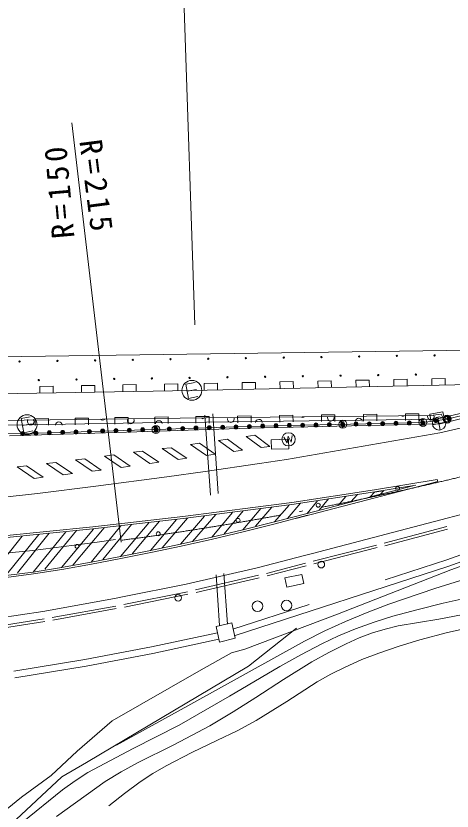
# Model space of a CAD drawing. Units: millimetres, scale not verified. Extents: x 40000 to 680000, y 20000 to 380000.
# Drawn here: x 176587 to 209287, y 252364 to 312003 of the extents above; entities that cross this region are included whole.
import ezdxf

# ---------------------------------------------------------------- set-up
doc = ezdxf.new("R2010")
doc.units = ezdxf.units.MM
doc.header["$LTSCALE"] = 1000
doc.linetypes.add('DASHED_SPACED', pattern=[12, 6, -6])
doc.linetypes.add('LONG_DASHED_DOTTED', pattern=[15.25, 12, -1.5, 0.25, -1.5])
doc.layers.add('S-BGD', color=7, linetype='Continuous', lineweight=13)
doc.styles.add('ＭＳ ゴシック', font='')
doc.styles.get('ＭＳ ゴシック').set_extended_font_data('MS Gothic')

msp = doc.modelspace()

# ---------------------------------------------------------------- linework, layer by layer
at = {"layer": 'S-BGD'}
for p, q in [((190007, 288824), (189114, 315445)), ((184468, 272523), (180781, 303983)), ((236155, 288265), (208290, 281380)), ((211950, 286963), (157739, 286177)), ((228340, 286496), (208919, 281768)), ((189333, 284388), (190022, 284520)), ((194539, 284518), (193539, 284498)), ((193539, 284498), (193549, 283998)), ((194549, 284019), (194539, 284518)), ((197384, 284577), (196384, 284557)), ((196384, 284557), (196395, 284057)), ((197394, 284077), (197384, 284577)), ((200229, 284636), (199229, 284615)), ((199229, 284615), (199240, 284115)), ((200240, 284136), (200229, 284636)), ((203074, 284695), (202075, 284674)), ((202075, 284674), (202085, 284174)), ((203085, 284195), (203074, 284695)), ((205920, 284753), (204920, 284733)), ((204920, 284733), (204930, 284233)), ((205930, 284253), (205920, 284753)), ((208765, 284812), (207765, 284791)), ((207765, 284791), (207775, 284291)), ((208775, 284312), (208765, 284812)), ((168002, 283538), (189782, 283920)), ((179383, 284238), (178383, 284220)), ((178383, 284220), (178392, 283720)), ((179392, 283738), (179383, 284238)), ((182494, 284292), (181495, 284275)), ((181495, 284275), (181503, 283775)), ((182503, 283792), (182494, 284292)), ((185606, 284347), (184606, 284329)), ((184606, 284329), (184615, 283830)), ((185614, 283847), (185606, 284347)), ((188717, 284402), (187717, 284384)), ((187717, 284384), (187726, 283884)), ((188726, 283902), (188717, 284402)), ((189333, 284388), (189538, 283316)), ((189435, 283854), (190124, 283986)), ((189782, 283920), (212543, 284390)), ((191694, 284460), (190694, 284439)), ((190694, 284439), (190704, 283939)), ((191704, 283960), (191694, 284460)), ((189538, 283316), (190227, 283448)), ((208194, 281779), (215721, 283605)), ((203645, 282126), (202645, 282113)), ((202645, 282113), (202651, 281613)), ((203651, 281626), (203645, 282126)), ((206789, 282165), (205789, 282153)), ((205789, 282153), (205795, 281653)), ((206795, 281665), (206789, 282165)), ((208596, 282320), (207612, 282141)), ((207612, 282141), (207702, 281649)), ((208472, 282144), (207675, 282021)), ((208362, 280743), (215976, 282491)), ((208583, 281872), (208472, 282144)), ((208686, 281828), (208596, 282320)), ((167958, 281580), (190844, 281863)), ((176975, 281813), (177664, 281945)), ((176975, 281813), (177664, 281945)), ((176975, 281813), (177664, 281945)), ((176975, 281813), (177664, 281945)), ((176975, 281813), (177180, 280741)), ((176975, 281813), (177180, 280741)), ((176975, 281813), (177180, 280741)), ((176975, 281813), (177180, 280741)), ((188956, 281545), (177423, 281345)), ((179026, 281801), (178026, 281787)), ((178026, 281787), (178033, 281287)), ((179033, 281301), (179026, 281801)), ((182017, 281843), (181017, 281829)), ((181017, 281829), (181024, 281329)), ((182024, 281343), (182017, 281843)), ((185008, 281885), (184008, 281871)), ((184008, 281871), (184015, 281371)), ((185015, 281385), (185008, 281885)), ((187999, 281927), (186999, 281913)), ((186999, 281913), (187006, 281413)), ((188006, 281428), (187999, 281927)), ((188957, 281500), (208192, 281768)), ((191068, 281968), (190068, 281955)), ((190068, 281955), (190074, 281455)), ((207675, 282021), (190852, 281861)), ((191074, 281468), (191068, 281968)), ((194212, 282007), (193212, 281995)), ((193212, 281995), (193218, 281495)), ((194218, 281507), (194212, 282007)), ((197356, 282047), (196356, 282034)), ((196356, 282034), (196363, 281534)), ((197363, 281547), (197356, 282047)), ((200501, 282086), (199501, 282074)), ((199501, 282074), (199507, 281574)), ((200507, 281586), (200501, 282086)), ((200968, 281551), (200955, 281515)), ((200955, 281515), (200960, 281480)), ((200997, 281579), (200968, 281551)), ((201033, 281597), (200997, 281579)), ((201079, 281605), (201033, 281597)), ((201111, 281605), (201079, 281605)), ((201135, 281599), (201111, 281605)), ((201154, 281585), (201135, 281599)), ((207099, 281507), (205104, 281448)), ((206971, 281688), (206958, 281652)), ((206958, 281652), (206963, 281618)), ((206963, 281618), (206969, 281596)), ((206969, 281596), (206986, 281569)), ((206999, 281716), (206971, 281688)), ((206986, 281569), (207010, 281556)), ((207036, 281734), (206999, 281716)), ((207010, 281556), (207188, 281494)), ((207081, 281743), (207036, 281734)), ((207113, 281743), (207081, 281743)), ((208919, 281768), (207099, 281507)), ((207137, 281737), (207113, 281743)), ((207157, 281722), (207137, 281737)), ((207823, 281338), (208800, 281524)), ((208285, 281388), (208194, 281779)), ((208218, 281920), (208404, 280942)), ((208786, 281937), (208773, 281901)), ((208773, 281901), (208778, 281867)), ((208778, 281867), (208784, 281845)), ((208784, 281845), (208802, 281818)), ((208815, 281966), (208786, 281937)), ((208802, 281818), (208825, 281806)), ((208829, 281579), (208802, 281609)), ((208851, 281983), (208815, 281966)), ((208825, 281806), (209004, 281744)), ((208857, 281561), (208829, 281579)), ((208897, 281992), (208851, 281983)), ((208887, 281553), (208857, 281561)), ((208917, 281555), (208887, 281553)), ((208929, 281992), (208897, 281992)), ((208985, 281568), (208917, 281555)), ((208953, 281986), (208929, 281992)), ((208972, 281971), (208953, 281986)), ((209028, 281590), (208985, 281568)), ((209004, 281744), (209026, 281720)), ((209026, 281720), (209045, 281686)), ((209044, 281620), (209028, 281590)), ((209049, 281650), (209044, 281620)), ((209045, 281686), (209049, 281650)), ((177423, 281345), (168048, 281177)), ((177077, 281279), (177766, 281411)), ((177077, 281279), (177766, 281411)), ((177077, 281279), (177766, 281411)), ((177077, 281279), (177766, 281411)), ((187078, 280994), (179092, 280736)), ((184104, 280762), (194113, 281080)), ((186957, 281155), (186944, 281119)), ((186944, 281119), (186949, 281085)), ((186949, 281085), (186955, 281063)), ((186955, 281063), (186972, 281035)), ((186985, 281183), (186957, 281155)), ((186972, 281035), (186996, 281023)), ((187022, 281201), (186985, 281183)), ((186996, 281023), (187174, 280961)), ((187067, 281209), (187022, 281201)), ((187099, 281209), (187067, 281209)), ((193098, 281181), (187078, 280994)), ((187123, 281203), (187099, 281209)), ((187143, 281189), (187123, 281203)), ((187174, 280961), (187197, 280938)), ((187197, 280938), (187216, 280903)), ((187216, 280903), (187220, 280867)), ((197103, 281287), (193098, 281181)), ((194093, 281087), (208296, 281398)), ((194113, 281080), (194093, 281087)), ((205104, 281448), (197103, 281287)), ((200960, 281480), (200966, 281459)), ((200966, 281459), (200983, 281431)), ((200983, 281431), (201007, 281419)), ((201011, 281192), (200984, 281222)), ((201007, 281419), (201186, 281357)), ((201039, 281175), (201011, 281192)), ((201069, 281167), (201039, 281175)), ((201099, 281168), (201069, 281167)), ((201167, 281181), (201099, 281168)), ((201210, 281203), (201167, 281181)), ((201186, 281357), (201208, 281334)), ((201208, 281334), (201227, 281299)), ((201226, 281233), (201210, 281203)), ((201231, 281263), (201226, 281233)), ((201227, 281299), (201231, 281263)), ((207013, 281330), (206986, 281360)), ((207041, 281312), (207013, 281330)), ((207072, 281304), (207041, 281312)), ((207102, 281305), (207072, 281304)), ((207170, 281318), (207102, 281305)), ((207213, 281340), (207170, 281318)), ((207188, 281494), (207211, 281471)), ((207211, 281471), (207230, 281436)), ((207229, 281371), (207213, 281340)), ((207234, 281401), (207229, 281371)), ((207230, 281436), (207234, 281401)), ((177102, 280674), (175108, 280662)), ((176111, 280496), (184104, 280762)), ((179092, 280736), (177102, 280674)), ((177180, 280741), (177868, 280873)), ((177180, 280741), (177868, 280873)), ((177180, 280741), (177868, 280873)), ((177180, 280741), (177868, 280873)), ((186999, 280796), (186972, 280826)), ((187027, 280779), (186999, 280796)), ((187058, 280771), (187027, 280779)), ((187088, 280772), (187058, 280771)), ((187156, 280785), (187088, 280772)), ((187199, 280807), (187156, 280785)), ((187215, 280837), (187199, 280807)), ((187220, 280867), (187215, 280837)), ((193848, 280452), (194494, 280563)), ((193848, 280452), (194972, 279638)), ((195621, 279718), (194494, 280563)), ((196666, 280413), (196919, 279986)), ((196870, 278739), (208362, 280743)), ((196919, 279986), (196986, 280474)), ((196986, 280474), (197226, 280044)), ((197226, 280044), (197302, 280535)), ((189685, 279848), (190352, 279952)), ((189685, 279848), (190868, 279037)), ((191528, 279129), (190352, 279952)), ((191777, 280149), (192454, 280249)), ((191777, 280149), (192916, 279333)), ((193565, 279424), (192454, 280249)), ((194972, 279638), (195621, 279718)), ((197029, 280246), (195719, 280208)), ((195719, 280208), (195756, 279500)), ((197029, 280246), (197045, 279534)), ((185393, 279274), (186071, 279368)), ((185393, 279274), (186623, 278430)), ((187295, 278525), (186071, 279368)), ((187549, 279565), (188218, 279620)), ((187549, 279565), (188758, 278732)), ((189409, 278825), (188218, 279620)), ((190868, 279037), (191528, 279129)), ((192916, 279333), (193565, 279424)), ((195756, 279500), (197045, 279534)), ((181063, 278708), (181753, 278781)), ((181063, 278708), (182307, 277856)), ((182979, 277943), (181753, 278781)), ((183225, 278976), (183924, 279077)), ((183225, 278976), (184466, 278141)), ((185159, 278239), (183924, 279077)), ((186623, 278430), (187295, 278525)), ((188758, 278732), (189409, 278825)), ((196870, 278739), (194838, 278428)), ((176689, 278177), (177373, 278260)), ((176689, 278177), (177953, 277318)), ((178630, 277398), (177373, 278260)), ((178868, 278427), (179590, 278500)), ((178868, 278427), (180142, 277573)), ((180838, 277674), (179590, 278500)), ((182307, 277856), (182979, 277943)), ((184466, 278141), (185159, 278239)), ((194838, 278428), (190784, 277826)), ((177953, 277318), (178630, 277398)), ((180142, 277573), (180838, 277674)), ((187908, 277444), (182568, 276741)), ((190784, 277826), (187908, 277444)), ((182568, 276741), (178198, 276193)), ((208226, 277086), (197569, 274317)), ((198420, 274694), (206333, 276749)), ((203476, 276462), (208178, 277224)), ((208178, 277224), (203476, 276462)), ((206575, 276812), (203500, 276314)), ((208178, 277224), (208226, 277086)), ((178198, 276193), (173991, 275731)), ((197264, 275509), (203476, 276462)), ((203500, 276314), (197285, 275360)), ((203478, 276291), (203156, 275922)), ((203478, 276291), (204133, 276391)), ((203920, 276121), (204133, 276391)), ((199188, 275631), (198420, 274694)), ((200021, 275780), (199323, 274928)), ((200748, 275282), (201325, 275950)), ((201703, 275546), (202193, 276114)), ((203156, 275922), (203920, 276121)), ((214734, 275870), (208923, 274324)), ((189098, 274451), (197264, 275509)), ((197285, 275360), (189116, 274302)), ((194946, 275048), (193599, 273458)), ((195765, 275163), (194556, 273736)), ((195981, 274058), (197078, 275316)), ((197933, 275460), (196937, 274317)), ((182346, 273672), (189098, 274451)), ((189445, 274344), (187552, 272096)), ((190734, 274484), (188935, 272380)), ((191574, 274620), (189831, 272582)), ((191285, 272901), (192818, 274766)), ((193628, 274887), (192212, 273163)), ((198420, 274694), (195981, 274058)), ((198457, 274548), (196019, 273913)), ((184459, 273747), (182225, 271031)), ((189116, 274302), (182362, 273523)), ((185260, 273857), (183114, 271235)), ((186542, 273994), (184419, 271463)), ((187347, 274098), (185298, 271654)), ((186683, 271917), (188637, 274239)), ((195981, 274058), (193599, 273458)), ((196019, 273913), (193635, 273312)), ((198812, 271682), (208923, 274324)), ((175381, 272979), (182346, 273672)), ((182362, 273523), (175394, 272830)), ((179083, 273197), (176705, 270236)), ((180339, 273303), (177885, 270295)), ((181128, 273400), (178761, 270499)), ((180008, 270637), (182398, 273513)), ((183201, 273620), (180860, 270801)), ((193599, 273458), (191285, 272901)), ((193635, 273312), (191318, 272755)), ((208898, 273707), (204191, 272455)), ((208949, 273514), (204243, 272262)), ((177053, 272995), (174661, 269974)), ((175918, 270135), (178297, 273096)), ((191285, 272901), (188935, 272380)), ((191318, 272755), (188966, 272233)), ((188935, 272380), (186683, 271917)), ((188966, 272233), (186713, 271770)), ((203616, 272319), (198881, 271100)), ((203666, 272125), (198931, 270906)), ((212808, 272076), (209043, 270734)), ((184419, 271463), (182234, 271027)), ((186683, 271917), (184419, 271463)), ((186713, 271770), (184449, 271316)), ((194672, 270619), (198233, 271535)), ((198233, 271535), (198812, 271682)), ((209185, 270462), (212971, 271795)), ((182234, 271027), (180008, 270637)), ((182262, 270880), (180033, 270489)), ((184449, 271316), (182262, 270880)), ((195364, 270190), (198303, 270960)), ((198354, 270767), (195414, 269996)), ((175836, 270032), (177885, 270295)), ((177885, 270295), (180008, 270637)), ((180033, 270489), (177906, 270147)), ((189345, 269395), (194672, 270619)), ((209043, 270734), (193014, 265538)), ((200695, 267141), (209185, 270462)), ((177906, 270147), (175853, 269883)), ((190046, 268960), (194769, 270055)), ((194814, 269860), (190091, 268765)), ((196758, 269848), (198035, 270106)), ((196901, 269168), (196758, 269848)), ((198035, 270106), (198171, 269429)), ((211429, 270150), (207985, 269048)), ((184586, 268433), (189345, 269395)), ((196901, 269168), (198171, 269429)), ((207985, 269048), (204555, 267888)), ((183980, 268305), (184586, 268433)), ((184688, 267857), (189440, 268819)), ((189480, 268623), (184728, 267661)), ((211002, 268502), (208629, 267951)), ((178615, 267344), (183980, 268305)), ((204555, 267888), (202911, 267268)), ((208629, 267951), (206733, 267491)), ((173826, 266621), (178615, 267344)), ((179315, 266883), (184078, 267744)), ((184114, 267547), (179350, 266686)), ((202911, 267268), (201292, 266592)), ((206733, 267491), (204850, 266973)), ((208282, 266770), (211307, 267347)), ((173900, 266039), (178715, 266777)), ((193750, 264520), (200695, 267141)), ((201292, 266592), (199745, 265872)), ((204850, 266973), (203438, 266526)), ((205244, 266252), (208282, 266770)), ((178745, 266580), (173930, 265842)), ((192763, 266489), (191603, 266206)), ((191603, 266206), (191861, 265040)), ((193017, 265324), (192763, 266489)), ((194020, 263233), (197614, 266086)), ((202049, 266023), (200778, 265497)), ((203438, 266526), (202049, 266023)), ((203316, 265725), (204267, 266016)), ((204267, 266016), (205244, 266252)), ((211041, 266241), (208949, 265750)), ((199745, 265872), (198223, 265096)), ((200778, 265497), (199531, 264916)), ((202318, 265348), (203316, 265725)), ((208949, 265750), (206872, 265200)), ((191797, 265247), (186851, 264194)), ((191861, 265040), (193017, 265324)), ((198223, 265096), (193848, 262682)), ((199531, 264916), (197936, 264088)), ((200051, 264261), (201348, 264917)), ((201348, 264917), (202318, 265348)), ((206872, 265200), (205321, 264735)), ((190291, 262863), (192756, 264241)), ((192756, 264241), (193750, 264520)), ((198784, 263552), (200051, 264261)), ((203788, 264212), (202521, 263721)), ((205321, 264735), (203788, 264212)), ((186851, 264194), (181846, 263241)), ((197936, 264088), (196365, 263205)), ((202521, 263721), (201268, 263170)), ((181846, 263241), (176497, 262370)), ((181880, 256004), (194020, 263233)), ((196365, 263205), (192606, 260983)), ((196655, 262241), (198784, 263552)), ((201268, 263170), (200204, 262640)), ((183807, 259140), (190291, 262863)), ((193848, 262682), (189475, 260255)), ((200204, 262640), (199169, 262057)), ((194566, 260885), (196655, 262241)), ((199169, 262057), (196896, 260584)), ((192606, 260983), (188818, 258813)), ((192866, 259797), (194566, 260885)), ((189475, 260255), (186796, 258779)), ((196896, 260584), (194594, 259163)), ((191137, 258761), (192866, 259797)), ((181169, 256859), (183807, 259140)), ((194594, 259163), (193169, 258395)), ((186796, 258779), (184117, 257306)), ((188818, 258813), (185385, 257058)), ((188435, 257343), (191137, 258761)), ((193169, 258395), (191703, 257673)), ((191703, 257673), (189766, 256747)), ((185385, 257058), (181989, 255254)), ((185709, 255979), (188435, 257343)), ((179226, 255022), (181169, 256859)), ((189766, 256747), (187855, 255766)), ((180033, 254931), (181880, 256004)), ((184480, 255309), (185709, 255979)), ((183283, 254589), (184480, 255309)), ((187855, 255766), (186864, 255192)), ((176220, 251376), (180033, 254931)), ((177002, 253415), (179226, 255022)), ((181989, 255254), (181025, 254639)), ((186864, 255192), (185904, 254566)), ((179630, 251968), (183283, 254589)), ((181025, 254639), (180084, 253967)), ((185904, 254566), (184717, 253686)), ((180084, 253967), (177055, 251519)), ((184717, 253686), (183559, 252759)), ((174074, 251031), (177002, 253415))]:
    msp.add_line(p, q, dxfattribs=at)
at = {"layer": 'S-BGD', "linetype": 'DASHED_SPACED'}
for p, q in [((191340, 282157), (192443, 266392)), ((190758, 282048), (191860, 266283)), ((208882, 271207), (212636, 272546)), ((192860, 266013), (208882, 271207)), ((191693, 265736), (186753, 264684)), ((186753, 264684), (181759, 263733)), ((181759, 263733), (176422, 262864))]:
    msp.add_line(p, q, dxfattribs=at)
at = {"layer": 'S-BGD'}
for centre, radius in [((188178, 286248), 49.7), ((191006, 286290), 49.7), ((193834, 286331), 49.7), ((196662, 286373), 49.7), ((199490, 286414), 49.7), ((202318, 286456), 49.7), ((205146, 286497), 49.7), ((207975, 286539), 49.7), ((176865, 286082), 49.7), ((179693, 286124), 49.7), ((182521, 286165), 49.7), ((185350, 286207), 49.7), ((203753, 285062), 49.7), ((206581, 285104), 49.7), ((178300, 284689), 49.7), ((181128, 284731), 49.7), ((183956, 284772), 49.7), ((186784, 284814), 49.7), ((189782, 283920), 746), ((189613, 284855), 49.7), ((192441, 284897), 49.7), ((195269, 284938), 49.7), ((198097, 284980), 49.7), ((200925, 285021), 49.7), ((177423, 281345), 746), ((177423, 281345), 746), ((177423, 281345), 746), ((177423, 281345), 746), ((201099, 281377), 298), ((201080, 281367), 149), ((201080, 281367), 132), ((202080, 281387), 149), ((202080, 281387), 132), ((202080, 281387), 115), ((203080, 281407), 149), ((203080, 281407), 132), ((203080, 281407), 115), ((203080, 281407), 96.7), ((204080, 281427), 149), ((204080, 281427), 132), ((204080, 281427), 115), ((204080, 281427), 96.7), ((204080, 281427), 79.5), ((205080, 281447), 149), ((205080, 281447), 132), ((205080, 281447), 115), ((205080, 281447), 96.7), ((205080, 281447), 79.5), ((205080, 281447), 58.5), ((206079, 281477), 149), ((206079, 281477), 132), ((206079, 281477), 115), ((206079, 281477), 96.7), ((206079, 281477), 79.5), ((206079, 281477), 58.5), ((206079, 281477), 40.5), ((206079, 281477), 23.2), ((207102, 281514), 298), ((207079, 281506), 149), ((207079, 281506), 132), ((207079, 281506), 115), ((207079, 281506), 96.7), ((207079, 281506), 79.5), ((207079, 281506), 58.5), ((207079, 281506), 40.5), ((207079, 281506), 23.2), ((207079, 281506), 4.5), ((208311, 281431), 498), ((208069, 281646), 149), ((208069, 281646), 132), ((208069, 281646), 115), ((208069, 281646), 96.7), ((208069, 281646), 79.5), ((208069, 281646), 58.5), ((208069, 281646), 40.5), ((208069, 281646), 23.2), ((208069, 281646), 4.5), ((208917, 281764), 298), ((209056, 281801), 149), ((209056, 281801), 132), ((209056, 281801), 115), ((209056, 281801), 96.7), ((209056, 281801), 79.5), ((209056, 281801), 58.5), ((209056, 281801), 40.5), ((209056, 281801), 23.2), ((209056, 281801), 4.5), ((180087, 280768), 149), ((181087, 280800), 149), ((181087, 280800), 132), ((181087, 280800), 115), ((182086, 280833), 149), ((182086, 280833), 132), ((182086, 280833), 115), ((182086, 280833), 96.7), ((182086, 280833), 79.5), ((183086, 280865), 149), ((183086, 280865), 132), ((183086, 280865), 115), ((183086, 280865), 96.7), ((183086, 280865), 79.5), ((183086, 280865), 58.5), ((183086, 280865), 40.5), ((184086, 280897), 149), ((184086, 280897), 132), ((184086, 280897), 115), ((184086, 280897), 96.7), ((184086, 280897), 79.5), ((184086, 280897), 58.5), ((184086, 280897), 40.5), ((184086, 280897), 23.2), ((185085, 280930), 149), ((185085, 280930), 132), ((185085, 280930), 115), ((185085, 280930), 96.7), ((185085, 280930), 79.5), ((185085, 280930), 58.5), ((185085, 280930), 40.5), ((185085, 280930), 23.2), ((185085, 280930), 4.5), ((186085, 280962), 149), ((186085, 280962), 132), ((186085, 280962), 115), ((186085, 280962), 96.7), ((186085, 280962), 79.5), ((186085, 280962), 58.5), ((186085, 280962), 40.5), ((186085, 280962), 23.2), ((186085, 280962), 4.5), ((187088, 280981), 298), ((187084, 280994), 149), ((187084, 280994), 132), ((187084, 280994), 115), ((187084, 280994), 96.7), ((187084, 280994), 79.5), ((187084, 280994), 58.5), ((187084, 280994), 40.5), ((187084, 280994), 23.2), ((187084, 280994), 4.5), ((188084, 281026), 149), ((188084, 281026), 132), ((188084, 281026), 115), ((188084, 281026), 96.7), ((188084, 281026), 79.5), ((188084, 281026), 58.5), ((188084, 281026), 40.5), ((188084, 281026), 23.2), ((188084, 281026), 4.5), ((189083, 281057), 149), ((189083, 281057), 132), ((189083, 281057), 115), ((189083, 281057), 96.7), ((189083, 281057), 79.5), ((189083, 281057), 58.5), ((189083, 281057), 40.5), ((189083, 281057), 23.2), ((189083, 281057), 4.5), ((190083, 281088), 149), ((190083, 281088), 132), ((190083, 281088), 115), ((190083, 281088), 96.7), ((190083, 281088), 79.5), ((190083, 281088), 58.5), ((190083, 281088), 40.5), ((190083, 281088), 23.2), ((190083, 281088), 4.5), ((191083, 281119), 149), ((191083, 281119), 132), ((191083, 281119), 115), ((191083, 281119), 96.7), ((191083, 281119), 79.5), ((191083, 281119), 58.5), ((191083, 281119), 40.5), ((191083, 281119), 23.2), ((191083, 281119), 4.5), ((192082, 281150), 149), ((192082, 281150), 132), ((192082, 281150), 115), ((192082, 281150), 96.7), ((192082, 281150), 79.5), ((192082, 281150), 58.5), ((192082, 281150), 40.5), ((192082, 281150), 23.2), ((192082, 281150), 4.5), ((193082, 281181), 149), ((193082, 281181), 132), ((193082, 281181), 115), ((193082, 281181), 96.7), ((193082, 281181), 79.5), ((193082, 281181), 58.5), ((193082, 281181), 40.5), ((193082, 281181), 23.2), ((193082, 281181), 4.5), ((194081, 281207), 149), ((194081, 281207), 132), ((194081, 281207), 115), ((194081, 281207), 96.7), ((194081, 281207), 79.5), ((194081, 281207), 58.5), ((194081, 281207), 40.5), ((194081, 281207), 23.2), ((194081, 281207), 4.5), ((195081, 281234), 149), ((195081, 281234), 132), ((195081, 281234), 115), ((195081, 281234), 96.7), ((195081, 281234), 79.5), ((195081, 281234), 58.5), ((195081, 281234), 40.5), ((195081, 281234), 23.2), ((195081, 281234), 4.5), ((196081, 281260), 149), ((196081, 281260), 132), ((196081, 281260), 115), ((196081, 281260), 96.7), ((196081, 281260), 79.5), ((196081, 281260), 58.5), ((196081, 281260), 40.5), ((196081, 281260), 23.2), ((196081, 281260), 4.5), ((197081, 281286), 149), ((197081, 281286), 132), ((197081, 281286), 115), ((197081, 281286), 96.7), ((197081, 281286), 79.5), ((197081, 281286), 58.5), ((197081, 281286), 40.5), ((197081, 281286), 23.2), ((197081, 281286), 4.5), ((198080, 281307), 149), ((198080, 281307), 132), ((198080, 281307), 115), ((198080, 281307), 96.7), ((198080, 281307), 79.5), ((198080, 281307), 58.5), ((198080, 281307), 40.5), ((198080, 281307), 23.2), ((198080, 281307), 4.5), ((199080, 281327), 149), ((199080, 281327), 132), ((199080, 281327), 115), ((199080, 281327), 96.7), ((199080, 281327), 79.5), ((199080, 281327), 58.5), ((199080, 281327), 40.5), ((199080, 281327), 23.2), ((199080, 281327), 4.5), ((200080, 281347), 149), ((200080, 281347), 132), ((200080, 281347), 115), ((200080, 281347), 96.7), ((200080, 281347), 79.5), ((200080, 281347), 58.5), ((200080, 281347), 40.5), ((200080, 281347), 23.2), ((200080, 281347), 4.5), ((201080, 281367), 115), ((201080, 281367), 96.7), ((201080, 281367), 79.5), ((201080, 281367), 58.5), ((201080, 281367), 40.5), ((201080, 281367), 23.2), ((201080, 281367), 4.5), ((202080, 281387), 96.7), ((202080, 281387), 79.5), ((202080, 281387), 58.5), ((202080, 281387), 40.5), ((202080, 281387), 23.2), ((202080, 281387), 4.5), ((203080, 281407), 79.5), ((203080, 281407), 58.5), ((203080, 281407), 40.5), ((203080, 281407), 23.2), ((203080, 281407), 4.5), ((204080, 281427), 58.5), ((204080, 281427), 40.5), ((204080, 281427), 23.2), ((204080, 281427), 4.5), ((205080, 281447), 40.5), ((205080, 281447), 23.2), ((205080, 281447), 4.5), ((206079, 281477), 4.5), ((177089, 280674), 149), ((177089, 280674), 132), ((177089, 280674), 115), ((177089, 280674), 96.7), ((177089, 280674), 79.5), ((177089, 280674), 58.5), ((177089, 280674), 40.5), ((177089, 280674), 23.2), ((177089, 280674), 4.5), ((178088, 280704), 149), ((178088, 280704), 132), ((178088, 280704), 115), ((178088, 280704), 96.7), ((178088, 280704), 79.5), ((178088, 280704), 58.5), ((178088, 280704), 40.5), ((178088, 280704), 23.2), ((178088, 280704), 4.5), ((179088, 280736), 149), ((179088, 280736), 132), ((179088, 280736), 115), ((179088, 280736), 96.7), ((179088, 280736), 79.5), ((179088, 280736), 58.5), ((179088, 280736), 40.5), ((179088, 280736), 23.2), ((179088, 280736), 4.5), ((180087, 280768), 132), ((180087, 280768), 115), ((180087, 280768), 96.7), ((180087, 280768), 79.5), ((180087, 280768), 58.5), ((180087, 280768), 40.5), ((180087, 280768), 23.2), ((180087, 280768), 4.5), ((181087, 280800), 96.7), ((181087, 280800), 79.5), ((181087, 280800), 58.5), ((181087, 280800), 40.5), ((181087, 280800), 23.2), ((181087, 280800), 4.5), ((182086, 280833), 58.5), ((182086, 280833), 40.5), ((182086, 280833), 23.2), ((182086, 280833), 4.5), ((183086, 280865), 23.2), ((183086, 280865), 4.5), ((184086, 280897), 4.5), ((197029, 280246), 498), ((205205, 276563), 149), ((199248, 275302), 149), ((193239, 274170), 149), ((187257, 273159), 149), ((181178, 272212), 149), ((199483, 270849), 249), ((188759, 268356), 249), ((194702, 267726), 398), ((196879, 267780), 398)]:
    msp.add_circle(centre, radius, dxfattribs=at)
at = {"layer": 'S-BGD', "linetype": 'LONG_DASHED_DOTTED'}
msp.add_arc((151331, 520463), 250000, 277.62958, 288.04547, dxfattribs=at)
at = {"layer": 'S-BGD'}
for centre, radius, start, end in [((177699, 281574), 249, 137.62708, 42.85645), ((179802, 281300), 249, 3.45712, 178.15759), ((183095, 281942), 249, 225.58496, 314.89853), ((185198, 281669), 249, 155.172, 25.31152), ((187302, 281395), 249, 6.00046, 175.6142), ((190594, 282037), 249, 254.9668, 285.51672), ((192698, 281763), 249, 166.62372, 14.96777), ((194801, 281490), 249, 6.43265, 175.00867), ((198093, 282131), 249, 249.81665, 291.77484), ((200197, 281858), 249, 164.35602, 17.23544), ((202301, 281584), 249, 6.35623, 175.08508), ((205593, 282226), 249, 244.37347, 297.21802), ((207696, 281953), 249, 162.06152, 19.315), ((161027, 420965), 150000, 259.77966, 278.83142)]:
    msp.add_arc(centre, radius, start, end, dxfattribs=at)

# ---------------------------------------------------------------- texts
at = {"layer": 'S-BGD', "char_height": 1686, "attachment_point": 7, "style": 'ＭＳ ゴシック'}
for s, insert, rotation in [('\\T1.26;R=215', (181314, 302626), 277.3), ('\\T1.26;R=150', (181005, 295371), 95)]:
    msp.add_mtext(s, dxfattribs=dict(at, insert=insert, rotation=rotation))

doc.saveas('drawing.dxf')
